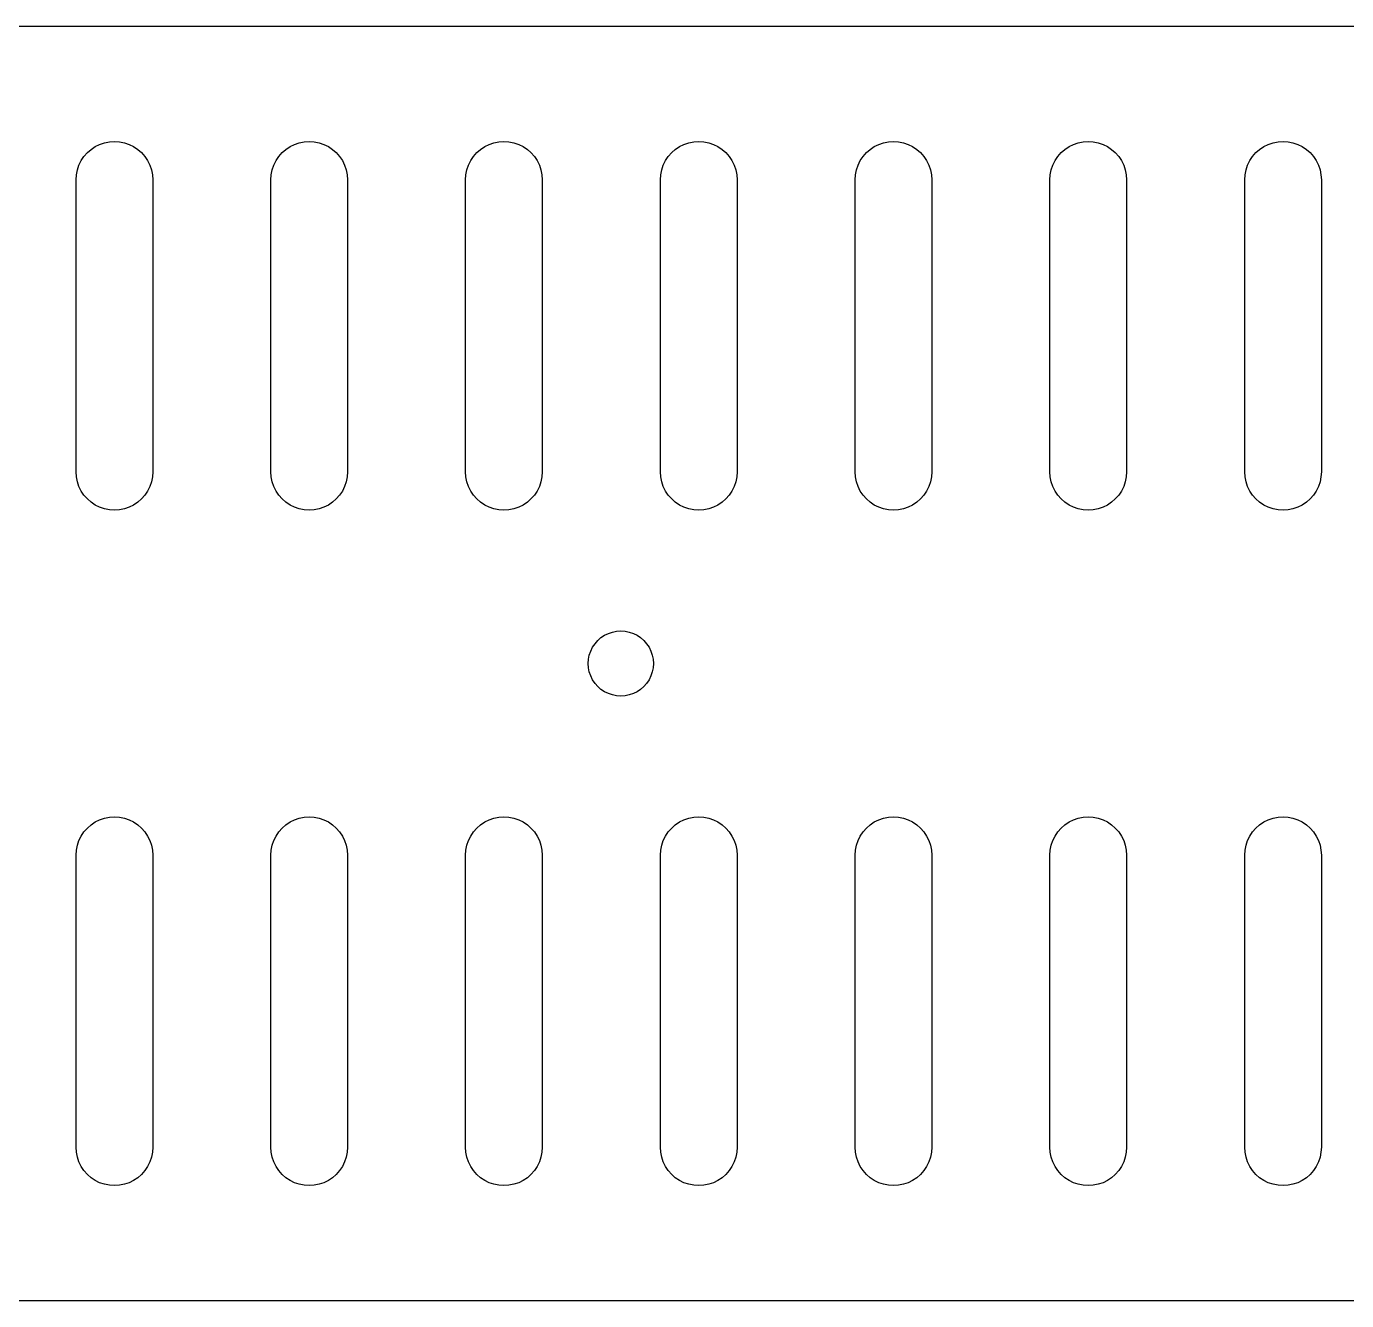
# Model space of a CAD drawing. Header units: metres. Extents: x 0 to 3190, y 0 to 479.
# Drawn here: x 2252.8 to 2321.6, y 255.7 to 322.2 of the extents above; entities that cross this region are included whole.
import ezdxf

# ---------------------------------------------------------------- set-up
doc = ezdxf.new("R2010")
doc.units = ezdxf.units.M

msp = doc.modelspace()

# ---------------------------------------------------------------- linework, layer by layer
for p, q in [((2653.6, 322.206), (2125.28, 322.206)), ((2256.59, 316.053), (2256.84, 316.137)), ((2256.84, 316.137), (2257.1, 316.189)), ((2257.1, 316.189), (2257.36, 316.206)), ((2257.36, 316.206), (2257.62, 316.189)), ((2257.62, 316.189), (2257.88, 316.137)), ((2257.88, 316.137), (2258.13, 316.053)), ((2266.75, 316.053), (2267, 316.137)), ((2267, 316.137), (2267.26, 316.189)), ((2267.26, 316.189), (2267.52, 316.206)), ((2267.52, 316.206), (2267.78, 316.189)), ((2267.78, 316.189), (2268.04, 316.137)), ((2268.04, 316.137), (2268.29, 316.053)), ((2276.91, 316.053), (2277.16, 316.137)), ((2277.16, 316.137), (2277.42, 316.189)), ((2277.42, 316.189), (2277.68, 316.206)), ((2277.68, 316.206), (2277.94, 316.189)), ((2277.94, 316.189), (2278.2, 316.137)), ((2278.2, 316.137), (2278.45, 316.053)), ((2287.07, 316.053), (2287.32, 316.137)), ((2287.32, 316.137), (2287.58, 316.189)), ((2287.58, 316.189), (2287.84, 316.206)), ((2287.84, 316.206), (2288.1, 316.189)), ((2288.1, 316.189), (2288.36, 316.137)), ((2288.36, 316.137), (2288.61, 316.053)), ((2297.23, 316.053), (2297.48, 316.137)), ((2297.48, 316.137), (2297.74, 316.189)), ((2297.74, 316.189), (2298, 316.206)), ((2298, 316.206), (2298.26, 316.189)), ((2298.26, 316.189), (2298.52, 316.137)), ((2298.52, 316.137), (2298.77, 316.053)), ((2307.39, 316.053), (2307.64, 316.137)), ((2307.64, 316.137), (2307.9, 316.189)), ((2307.9, 316.189), (2308.16, 316.206)), ((2308.16, 316.206), (2308.42, 316.189)), ((2308.42, 316.189), (2308.68, 316.137)), ((2308.68, 316.137), (2308.93, 316.053)), ((2317.55, 316.053), (2317.8, 316.137)), ((2317.8, 316.137), (2318.06, 316.189)), ((2318.06, 316.189), (2318.32, 316.206)), ((2318.32, 316.206), (2318.58, 316.189)), ((2318.58, 316.189), (2318.84, 316.137)), ((2318.84, 316.137), (2319.09, 316.053)), ((2255.63, 315.206), (2255.77, 315.423)), ((2255.77, 315.423), (2255.95, 315.62)), ((2255.95, 315.62), (2256.14, 315.792)), ((2256.14, 315.792), (2256.36, 315.938)), ((2256.36, 315.938), (2256.59, 316.053)), ((2258.13, 316.053), (2258.36, 315.938)), ((2258.36, 315.938), (2258.58, 315.792)), ((2258.58, 315.792), (2258.77, 315.62)), ((2258.77, 315.62), (2258.95, 315.423)), ((2258.95, 315.423), (2259.09, 315.206)), ((2265.79, 315.206), (2265.93, 315.423)), ((2265.93, 315.423), (2266.11, 315.62)), ((2266.11, 315.62), (2266.3, 315.792)), ((2266.3, 315.792), (2266.52, 315.938)), ((2266.52, 315.938), (2266.75, 316.053)), ((2268.29, 316.053), (2268.52, 315.938)), ((2268.52, 315.938), (2268.74, 315.792)), ((2268.74, 315.792), (2268.93, 315.62)), ((2268.93, 315.62), (2269.11, 315.423)), ((2269.11, 315.423), (2269.25, 315.206)), ((2275.95, 315.206), (2276.09, 315.423)), ((2276.09, 315.423), (2276.27, 315.62)), ((2276.27, 315.62), (2276.46, 315.792)), ((2276.46, 315.792), (2276.68, 315.938)), ((2276.68, 315.938), (2276.91, 316.053)), ((2278.45, 316.053), (2278.68, 315.938)), ((2278.68, 315.938), (2278.9, 315.792)), ((2278.9, 315.792), (2279.09, 315.62)), ((2279.09, 315.62), (2279.27, 315.423)), ((2279.27, 315.423), (2279.41, 315.206)), ((2286.11, 315.206), (2286.25, 315.423)), ((2286.25, 315.423), (2286.43, 315.62)), ((2286.43, 315.62), (2286.62, 315.792)), ((2286.62, 315.792), (2286.84, 315.938)), ((2286.84, 315.938), (2287.07, 316.053)), ((2288.61, 316.053), (2288.84, 315.938)), ((2288.84, 315.938), (2289.06, 315.792)), ((2289.06, 315.792), (2289.25, 315.62)), ((2289.25, 315.62), (2289.43, 315.423)), ((2289.43, 315.423), (2289.57, 315.206)), ((2296.27, 315.206), (2296.41, 315.423)), ((2296.41, 315.423), (2296.59, 315.62)), ((2296.59, 315.62), (2296.78, 315.792)), ((2296.78, 315.792), (2297, 315.938)), ((2297, 315.938), (2297.23, 316.053)), ((2298.77, 316.053), (2299, 315.938)), ((2299, 315.938), (2299.22, 315.792)), ((2299.22, 315.792), (2299.41, 315.62)), ((2299.41, 315.62), (2299.59, 315.423)), ((2299.59, 315.423), (2299.73, 315.206)), ((2306.43, 315.206), (2306.57, 315.423)), ((2306.57, 315.423), (2306.75, 315.62)), ((2306.75, 315.62), (2306.94, 315.792)), ((2306.94, 315.792), (2307.16, 315.938)), ((2307.16, 315.938), (2307.39, 316.053)), ((2308.93, 316.053), (2309.16, 315.938)), ((2309.16, 315.938), (2309.38, 315.792)), ((2309.38, 315.792), (2309.57, 315.62)), ((2309.57, 315.62), (2309.75, 315.423)), ((2309.75, 315.423), (2309.89, 315.206)), ((2316.59, 315.206), (2316.73, 315.423)), ((2316.73, 315.423), (2316.91, 315.62)), ((2316.91, 315.62), (2317.1, 315.792)), ((2317.1, 315.792), (2317.32, 315.938)), ((2317.32, 315.938), (2317.55, 316.053)), ((2319.09, 316.053), (2319.32, 315.938)), ((2319.32, 315.938), (2319.54, 315.792)), ((2319.54, 315.792), (2319.73, 315.62)), ((2319.73, 315.62), (2319.91, 315.423)), ((2319.91, 315.423), (2320.05, 315.206)), ((2255.38, 314.467), (2255.43, 314.723)), ((2255.43, 314.723), (2255.51, 314.971)), ((2255.51, 314.971), (2255.63, 315.206)), ((2259.09, 315.206), (2259.21, 314.971)), ((2259.21, 314.971), (2259.29, 314.723)), ((2259.29, 314.723), (2259.34, 314.467)), ((2265.54, 314.467), (2265.59, 314.723)), ((2265.59, 314.723), (2265.67, 314.971)), ((2265.67, 314.971), (2265.79, 315.206)), ((2269.25, 315.206), (2269.37, 314.971)), ((2269.37, 314.971), (2269.45, 314.723)), ((2269.45, 314.723), (2269.5, 314.467)), ((2275.7, 314.467), (2275.75, 314.723)), ((2275.75, 314.723), (2275.83, 314.971)), ((2275.83, 314.971), (2275.95, 315.206)), ((2279.41, 315.206), (2279.53, 314.971)), ((2279.53, 314.971), (2279.61, 314.723)), ((2279.61, 314.723), (2279.66, 314.467)), ((2285.86, 314.467), (2285.91, 314.723)), ((2285.91, 314.723), (2285.99, 314.971)), ((2285.99, 314.971), (2286.11, 315.206)), ((2289.57, 315.206), (2289.69, 314.971)), ((2289.69, 314.971), (2289.77, 314.723)), ((2289.77, 314.723), (2289.82, 314.467)), ((2296.02, 314.467), (2296.07, 314.723)), ((2296.07, 314.723), (2296.15, 314.971)), ((2296.15, 314.971), (2296.27, 315.206)), ((2299.73, 315.206), (2299.85, 314.971)), ((2299.85, 314.971), (2299.93, 314.723)), ((2299.93, 314.723), (2299.98, 314.467)), ((2306.18, 314.467), (2306.23, 314.723)), ((2306.23, 314.723), (2306.31, 314.971)), ((2306.31, 314.971), (2306.43, 315.206)), ((2309.89, 315.206), (2310.01, 314.971)), ((2310.01, 314.971), (2310.09, 314.723)), ((2310.09, 314.723), (2310.14, 314.467)), ((2316.34, 314.467), (2316.39, 314.723)), ((2316.39, 314.723), (2316.47, 314.971)), ((2316.47, 314.971), (2316.59, 315.206)), ((2320.05, 315.206), (2320.17, 314.971)), ((2320.17, 314.971), (2320.25, 314.723)), ((2320.25, 314.723), (2320.3, 314.467)), ((2255.36, 314.206), (2255.38, 314.467)), ((2255.36, 298.966), (2255.36, 314.206)), ((2259.34, 314.467), (2259.36, 314.206)), ((2259.36, 314.206), (2259.36, 298.966)), ((2265.52, 314.206), (2265.54, 314.467)), ((2265.52, 298.966), (2265.52, 314.206)), ((2269.5, 314.467), (2269.52, 314.206)), ((2269.52, 314.206), (2269.52, 298.966)), ((2275.68, 314.206), (2275.7, 314.467)), ((2275.68, 298.966), (2275.68, 314.206)), ((2279.66, 314.467), (2279.68, 314.206)), ((2279.68, 314.206), (2279.68, 298.966)), ((2285.84, 314.206), (2285.86, 314.467)), ((2285.84, 298.966), (2285.84, 314.206)), ((2289.82, 314.467), (2289.84, 314.206)), ((2289.84, 314.206), (2289.84, 298.966)), ((2296, 314.206), (2296.02, 314.467)), ((2296, 298.966), (2296, 314.206)), ((2299.98, 314.467), (2300, 314.206)), ((2300, 314.206), (2300, 298.966)), ((2306.16, 314.206), (2306.18, 314.467)), ((2306.16, 298.966), (2306.16, 314.206)), ((2310.14, 314.467), (2310.16, 314.206)), ((2310.16, 314.206), (2310.16, 298.966)), ((2316.32, 314.206), (2316.34, 314.467)), ((2316.32, 298.966), (2316.32, 314.206)), ((2320.3, 314.467), (2320.32, 314.206)), ((2320.32, 314.206), (2320.32, 298.966)), ((2255.38, 298.705), (2255.36, 298.966)), ((2259.36, 298.966), (2259.34, 298.705)), ((2265.54, 298.705), (2265.52, 298.966)), ((2269.52, 298.966), (2269.5, 298.705)), ((2275.7, 298.705), (2275.68, 298.966)), ((2279.68, 298.966), (2279.66, 298.705)), ((2285.86, 298.705), (2285.84, 298.966)), ((2289.84, 298.966), (2289.82, 298.705)), ((2296.02, 298.705), (2296, 298.966)), ((2300, 298.966), (2299.98, 298.705)), ((2306.18, 298.705), (2306.16, 298.966)), ((2310.16, 298.966), (2310.14, 298.705)), ((2316.34, 298.705), (2316.32, 298.966)), ((2320.32, 298.966), (2320.3, 298.705)), ((2255.43, 298.449), (2255.38, 298.705)), ((2255.51, 298.201), (2255.43, 298.449)), ((2255.63, 297.966), (2255.51, 298.201)), ((2259.21, 298.201), (2259.09, 297.966)), ((2259.29, 298.449), (2259.21, 298.201)), ((2259.34, 298.705), (2259.29, 298.449)), ((2265.59, 298.449), (2265.54, 298.705)), ((2265.67, 298.201), (2265.59, 298.449)), ((2265.79, 297.966), (2265.67, 298.201)), ((2269.37, 298.201), (2269.25, 297.966)), ((2269.45, 298.449), (2269.37, 298.201)), ((2269.5, 298.705), (2269.45, 298.449)), ((2275.75, 298.449), (2275.7, 298.705)), ((2275.83, 298.201), (2275.75, 298.449)), ((2275.95, 297.966), (2275.83, 298.201)), ((2279.53, 298.201), (2279.41, 297.966)), ((2279.61, 298.449), (2279.53, 298.201)), ((2279.66, 298.705), (2279.61, 298.449)), ((2285.91, 298.449), (2285.86, 298.705)), ((2285.99, 298.201), (2285.91, 298.449)), ((2286.11, 297.966), (2285.99, 298.201)), ((2289.69, 298.201), (2289.57, 297.966)), ((2289.77, 298.449), (2289.69, 298.201)), ((2289.82, 298.705), (2289.77, 298.449)), ((2296.07, 298.449), (2296.02, 298.705)), ((2296.15, 298.201), (2296.07, 298.449)), ((2296.27, 297.966), (2296.15, 298.201)), ((2299.85, 298.201), (2299.73, 297.966)), ((2299.93, 298.449), (2299.85, 298.201)), ((2299.98, 298.705), (2299.93, 298.449)), ((2306.23, 298.449), (2306.18, 298.705)), ((2306.31, 298.201), (2306.23, 298.449)), ((2306.43, 297.966), (2306.31, 298.201)), ((2310.01, 298.201), (2309.89, 297.966)), ((2310.09, 298.449), (2310.01, 298.201)), ((2310.14, 298.705), (2310.09, 298.449)), ((2316.39, 298.449), (2316.34, 298.705)), ((2316.47, 298.201), (2316.39, 298.449)), ((2316.59, 297.966), (2316.47, 298.201)), ((2320.17, 298.201), (2320.05, 297.966)), ((2320.25, 298.449), (2320.17, 298.201)), ((2320.3, 298.705), (2320.25, 298.449)), ((2255.77, 297.749), (2255.63, 297.966)), ((2255.95, 297.552), (2255.77, 297.749)), ((2256.14, 297.38), (2255.95, 297.552)), ((2258.77, 297.552), (2258.58, 297.38)), ((2258.95, 297.749), (2258.77, 297.552)), ((2259.09, 297.966), (2258.95, 297.749)), ((2265.93, 297.749), (2265.79, 297.966)), ((2266.11, 297.552), (2265.93, 297.749)), ((2266.3, 297.38), (2266.11, 297.552)), ((2268.93, 297.552), (2268.74, 297.38)), ((2269.11, 297.749), (2268.93, 297.552)), ((2269.25, 297.966), (2269.11, 297.749)), ((2276.09, 297.749), (2275.95, 297.966)), ((2276.27, 297.552), (2276.09, 297.749)), ((2276.46, 297.38), (2276.27, 297.552)), ((2279.09, 297.552), (2278.9, 297.38)), ((2279.27, 297.749), (2279.09, 297.552)), ((2279.41, 297.966), (2279.27, 297.749)), ((2286.25, 297.749), (2286.11, 297.966)), ((2286.43, 297.552), (2286.25, 297.749)), ((2286.62, 297.38), (2286.43, 297.552)), ((2289.25, 297.552), (2289.06, 297.38)), ((2289.43, 297.749), (2289.25, 297.552)), ((2289.57, 297.966), (2289.43, 297.749)), ((2296.41, 297.749), (2296.27, 297.966)), ((2296.59, 297.552), (2296.41, 297.749)), ((2296.78, 297.38), (2296.59, 297.552)), ((2299.41, 297.552), (2299.22, 297.38)), ((2299.59, 297.749), (2299.41, 297.552)), ((2299.73, 297.966), (2299.59, 297.749)), ((2306.57, 297.749), (2306.43, 297.966)), ((2306.75, 297.552), (2306.57, 297.749)), ((2306.94, 297.38), (2306.75, 297.552)), ((2309.57, 297.552), (2309.38, 297.38)), ((2309.75, 297.749), (2309.57, 297.552)), ((2309.89, 297.966), (2309.75, 297.749)), ((2316.73, 297.749), (2316.59, 297.966)), ((2316.91, 297.552), (2316.73, 297.749)), ((2317.1, 297.38), (2316.91, 297.552)), ((2319.73, 297.552), (2319.54, 297.38)), ((2319.91, 297.749), (2319.73, 297.552)), ((2320.05, 297.966), (2319.91, 297.749)), ((2256.36, 297.234), (2256.14, 297.38)), ((2256.59, 297.119), (2256.36, 297.234)), ((2256.84, 297.035), (2256.59, 297.119)), ((2257.1, 296.983), (2256.84, 297.035)), ((2257.36, 296.966), (2257.1, 296.983)), ((2257.62, 296.983), (2257.36, 296.966)), ((2257.88, 297.035), (2257.62, 296.983)), ((2258.13, 297.119), (2257.88, 297.035)), ((2258.36, 297.234), (2258.13, 297.119)), ((2258.58, 297.38), (2258.36, 297.234)), ((2266.52, 297.234), (2266.3, 297.38)), ((2266.75, 297.119), (2266.52, 297.234)), ((2267, 297.035), (2266.75, 297.119)), ((2267.26, 296.983), (2267, 297.035)), ((2267.52, 296.966), (2267.26, 296.983)), ((2267.78, 296.983), (2267.52, 296.966)), ((2268.04, 297.035), (2267.78, 296.983)), ((2268.29, 297.119), (2268.04, 297.035)), ((2268.52, 297.234), (2268.29, 297.119)), ((2268.74, 297.38), (2268.52, 297.234)), ((2276.68, 297.234), (2276.46, 297.38)), ((2276.91, 297.119), (2276.68, 297.234)), ((2277.16, 297.035), (2276.91, 297.119)), ((2277.42, 296.983), (2277.16, 297.035)), ((2277.68, 296.966), (2277.42, 296.983)), ((2277.94, 296.983), (2277.68, 296.966)), ((2278.2, 297.035), (2277.94, 296.983)), ((2278.45, 297.119), (2278.2, 297.035)), ((2278.68, 297.234), (2278.45, 297.119)), ((2278.9, 297.38), (2278.68, 297.234)), ((2286.84, 297.234), (2286.62, 297.38)), ((2287.07, 297.119), (2286.84, 297.234)), ((2287.32, 297.035), (2287.07, 297.119)), ((2287.58, 296.983), (2287.32, 297.035)), ((2287.84, 296.966), (2287.58, 296.983)), ((2288.1, 296.983), (2287.84, 296.966)), ((2288.36, 297.035), (2288.1, 296.983)), ((2288.61, 297.119), (2288.36, 297.035)), ((2288.84, 297.234), (2288.61, 297.119)), ((2289.06, 297.38), (2288.84, 297.234)), ((2297, 297.234), (2296.78, 297.38)), ((2297.23, 297.119), (2297, 297.234)), ((2297.48, 297.035), (2297.23, 297.119)), ((2297.74, 296.983), (2297.48, 297.035)), ((2298, 296.966), (2297.74, 296.983)), ((2298.26, 296.983), (2298, 296.966)), ((2298.52, 297.035), (2298.26, 296.983)), ((2298.77, 297.119), (2298.52, 297.035)), ((2299, 297.234), (2298.77, 297.119)), ((2299.22, 297.38), (2299, 297.234)), ((2307.16, 297.234), (2306.94, 297.38)), ((2307.39, 297.119), (2307.16, 297.234)), ((2307.64, 297.035), (2307.39, 297.119)), ((2307.9, 296.983), (2307.64, 297.035)), ((2308.16, 296.966), (2307.9, 296.983)), ((2308.42, 296.983), (2308.16, 296.966)), ((2308.68, 297.035), (2308.42, 296.983)), ((2308.93, 297.119), (2308.68, 297.035)), ((2309.16, 297.234), (2308.93, 297.119)), ((2309.38, 297.38), (2309.16, 297.234)), ((2317.32, 297.234), (2317.1, 297.38)), ((2317.55, 297.119), (2317.32, 297.234)), ((2317.8, 297.035), (2317.55, 297.119)), ((2318.06, 296.983), (2317.8, 297.035)), ((2318.32, 296.966), (2318.06, 296.983)), ((2318.58, 296.983), (2318.32, 296.966)), ((2318.84, 297.035), (2318.58, 296.983)), ((2319.09, 297.119), (2318.84, 297.035)), ((2319.32, 297.234), (2319.09, 297.119)), ((2319.54, 297.38), (2319.32, 297.234)), ((2283.34, 290.608), (2283.55, 290.652)), ((2283.55, 290.652), (2283.78, 290.666)), ((2283.78, 290.666), (2284, 290.652)), ((2284, 290.652), (2284.22, 290.608)), ((2282.3, 289.816), (2282.43, 290.001)), ((2282.43, 290.001), (2282.57, 290.168)), ((2282.57, 290.168), (2282.74, 290.315)), ((2282.74, 290.315), (2282.93, 290.439)), ((2282.93, 290.439), (2283.13, 290.537)), ((2283.13, 290.537), (2283.34, 290.608)), ((2284.22, 290.608), (2284.43, 290.537)), ((2284.43, 290.537), (2284.63, 290.439)), ((2284.63, 290.439), (2284.81, 290.315)), ((2284.81, 290.315), (2284.98, 290.168)), ((2284.98, 290.168), (2285.12, 290.001)), ((2285.12, 290.001), (2285.25, 289.816)), ((2282.09, 289.188), (2282.13, 289.406)), ((2282.13, 289.406), (2282.21, 289.617)), ((2282.21, 289.617), (2282.3, 289.816)), ((2285.25, 289.816), (2285.35, 289.617)), ((2285.35, 289.617), (2285.42, 289.406)), ((2285.42, 289.406), (2285.46, 289.188)), ((2282.08, 288.966), (2282.09, 289.188)), ((2282.09, 288.744), (2282.08, 288.966)), ((2282.13, 288.526), (2282.09, 288.744)), ((2285.46, 288.744), (2285.42, 288.526)), ((2285.46, 289.188), (2285.48, 288.966)), ((2285.48, 288.966), (2285.46, 288.744)), ((2282.21, 288.316), (2282.13, 288.526)), ((2282.3, 288.116), (2282.21, 288.316)), ((2282.43, 287.931), (2282.3, 288.116)), ((2282.57, 287.764), (2282.43, 287.931)), ((2285.12, 287.931), (2284.98, 287.764)), ((2285.25, 288.116), (2285.12, 287.931)), ((2285.35, 288.316), (2285.25, 288.116)), ((2285.42, 288.526), (2285.35, 288.316)), ((2282.74, 287.618), (2282.57, 287.764)), ((2282.93, 287.494), (2282.74, 287.618)), ((2283.13, 287.396), (2282.93, 287.494)), ((2283.34, 287.324), (2283.13, 287.396)), ((2283.55, 287.281), (2283.34, 287.324)), ((2283.78, 287.266), (2283.55, 287.281)), ((2284, 287.281), (2283.78, 287.266)), ((2284.22, 287.324), (2284, 287.281)), ((2284.43, 287.396), (2284.22, 287.324)), ((2284.63, 287.494), (2284.43, 287.396)), ((2284.81, 287.618), (2284.63, 287.494)), ((2284.98, 287.764), (2284.81, 287.618)), ((2255.77, 280.184), (2255.95, 280.381)), ((2255.95, 280.381), (2256.14, 280.553)), ((2256.14, 280.553), (2256.36, 280.698)), ((2256.36, 280.698), (2256.59, 280.814)), ((2256.59, 280.814), (2256.84, 280.898)), ((2256.84, 280.898), (2257.1, 280.949)), ((2257.1, 280.949), (2257.36, 280.966)), ((2257.36, 280.966), (2257.62, 280.949)), ((2257.62, 280.949), (2257.88, 280.898)), ((2257.88, 280.898), (2258.13, 280.814)), ((2258.13, 280.814), (2258.36, 280.698)), ((2258.36, 280.698), (2258.58, 280.553)), ((2258.58, 280.553), (2258.77, 280.381)), ((2258.77, 280.381), (2258.95, 280.184)), ((2265.93, 280.184), (2266.11, 280.381)), ((2266.11, 280.381), (2266.3, 280.553)), ((2266.3, 280.553), (2266.52, 280.698)), ((2266.52, 280.698), (2266.75, 280.814)), ((2266.75, 280.814), (2267, 280.898)), ((2267, 280.898), (2267.26, 280.949)), ((2267.26, 280.949), (2267.52, 280.966)), ((2267.52, 280.966), (2267.78, 280.949)), ((2267.78, 280.949), (2268.04, 280.898)), ((2268.04, 280.898), (2268.29, 280.814)), ((2268.29, 280.814), (2268.52, 280.698)), ((2268.52, 280.698), (2268.74, 280.553)), ((2268.74, 280.553), (2268.93, 280.381)), ((2268.93, 280.381), (2269.11, 280.184)), ((2276.09, 280.184), (2276.27, 280.381)), ((2276.27, 280.381), (2276.46, 280.553)), ((2276.46, 280.553), (2276.68, 280.698)), ((2276.68, 280.698), (2276.91, 280.814)), ((2276.91, 280.814), (2277.16, 280.898)), ((2277.16, 280.898), (2277.42, 280.949)), ((2277.42, 280.949), (2277.68, 280.966)), ((2277.68, 280.966), (2277.94, 280.949)), ((2277.94, 280.949), (2278.2, 280.898)), ((2278.2, 280.898), (2278.45, 280.814)), ((2278.45, 280.814), (2278.68, 280.698)), ((2278.68, 280.698), (2278.9, 280.553)), ((2278.9, 280.553), (2279.09, 280.381)), ((2279.09, 280.381), (2279.27, 280.184)), ((2286.25, 280.184), (2286.43, 280.381)), ((2286.43, 280.381), (2286.62, 280.553)), ((2286.62, 280.553), (2286.84, 280.698)), ((2286.84, 280.698), (2287.07, 280.814)), ((2287.07, 280.814), (2287.32, 280.898)), ((2287.32, 280.898), (2287.58, 280.949)), ((2287.58, 280.949), (2287.84, 280.966)), ((2287.84, 280.966), (2288.1, 280.949)), ((2288.1, 280.949), (2288.36, 280.898)), ((2288.36, 280.898), (2288.61, 280.814)), ((2288.61, 280.814), (2288.84, 280.698)), ((2288.84, 280.698), (2289.06, 280.553)), ((2289.06, 280.553), (2289.25, 280.381)), ((2289.25, 280.381), (2289.43, 280.184)), ((2296.41, 280.184), (2296.59, 280.381)), ((2296.59, 280.381), (2296.78, 280.553)), ((2296.78, 280.553), (2297, 280.698)), ((2297, 280.698), (2297.23, 280.814)), ((2297.23, 280.814), (2297.48, 280.898)), ((2297.48, 280.898), (2297.74, 280.949)), ((2297.74, 280.949), (2298, 280.966)), ((2298, 280.966), (2298.26, 280.949)), ((2298.26, 280.949), (2298.52, 280.898)), ((2298.52, 280.898), (2298.77, 280.814)), ((2298.77, 280.814), (2299, 280.698)), ((2299, 280.698), (2299.22, 280.553)), ((2299.22, 280.553), (2299.41, 280.381)), ((2299.41, 280.381), (2299.59, 280.184)), ((2306.57, 280.184), (2306.75, 280.381)), ((2306.75, 280.381), (2306.94, 280.553)), ((2306.94, 280.553), (2307.16, 280.698)), ((2307.16, 280.698), (2307.39, 280.814)), ((2307.39, 280.814), (2307.64, 280.898)), ((2307.64, 280.898), (2307.9, 280.949)), ((2307.9, 280.949), (2308.16, 280.966)), ((2308.16, 280.966), (2308.42, 280.949)), ((2308.42, 280.949), (2308.68, 280.898)), ((2308.68, 280.898), (2308.93, 280.814)), ((2308.93, 280.814), (2309.16, 280.698)), ((2309.16, 280.698), (2309.38, 280.553)), ((2309.38, 280.553), (2309.57, 280.381)), ((2309.57, 280.381), (2309.75, 280.184)), ((2316.73, 280.184), (2316.91, 280.381)), ((2316.91, 280.381), (2317.1, 280.553)), ((2317.1, 280.553), (2317.32, 280.698)), ((2317.32, 280.698), (2317.55, 280.814)), ((2317.55, 280.814), (2317.8, 280.898)), ((2317.8, 280.898), (2318.06, 280.949)), ((2318.06, 280.949), (2318.32, 280.966)), ((2318.32, 280.966), (2318.58, 280.949)), ((2318.58, 280.949), (2318.84, 280.898)), ((2318.84, 280.898), (2319.09, 280.814)), ((2319.09, 280.814), (2319.32, 280.698)), ((2319.32, 280.698), (2319.54, 280.553)), ((2319.54, 280.553), (2319.73, 280.381)), ((2319.73, 280.381), (2319.91, 280.184)), ((2255.43, 279.484), (2255.51, 279.732)), ((2255.51, 279.732), (2255.63, 279.966)), ((2255.63, 279.966), (2255.77, 280.184)), ((2258.95, 280.184), (2259.09, 279.966)), ((2259.09, 279.966), (2259.21, 279.732)), ((2259.21, 279.732), (2259.29, 279.484)), ((2265.59, 279.484), (2265.67, 279.732)), ((2265.67, 279.732), (2265.79, 279.966)), ((2265.79, 279.966), (2265.93, 280.184)), ((2269.11, 280.184), (2269.25, 279.966)), ((2269.25, 279.966), (2269.37, 279.732)), ((2269.37, 279.732), (2269.45, 279.484)), ((2275.75, 279.484), (2275.83, 279.732)), ((2275.83, 279.732), (2275.95, 279.966)), ((2275.95, 279.966), (2276.09, 280.184)), ((2279.27, 280.184), (2279.41, 279.966)), ((2279.41, 279.966), (2279.53, 279.732)), ((2279.53, 279.732), (2279.61, 279.484)), ((2285.91, 279.484), (2285.99, 279.732)), ((2285.99, 279.732), (2286.11, 279.966)), ((2286.11, 279.966), (2286.25, 280.184)), ((2289.43, 280.184), (2289.57, 279.966)), ((2289.57, 279.966), (2289.69, 279.732)), ((2289.69, 279.732), (2289.77, 279.484)), ((2296.07, 279.484), (2296.15, 279.732)), ((2296.15, 279.732), (2296.27, 279.966)), ((2296.27, 279.966), (2296.41, 280.184)), ((2299.59, 280.184), (2299.73, 279.966)), ((2299.73, 279.966), (2299.85, 279.732)), ((2299.85, 279.732), (2299.93, 279.484)), ((2306.23, 279.484), (2306.31, 279.732)), ((2306.31, 279.732), (2306.43, 279.966)), ((2306.43, 279.966), (2306.57, 280.184)), ((2309.75, 280.184), (2309.89, 279.966)), ((2309.89, 279.966), (2310.01, 279.732)), ((2310.01, 279.732), (2310.09, 279.484)), ((2316.39, 279.484), (2316.47, 279.732)), ((2316.47, 279.732), (2316.59, 279.966)), ((2316.59, 279.966), (2316.73, 280.184)), ((2319.91, 280.184), (2320.05, 279.966)), ((2320.05, 279.966), (2320.17, 279.732)), ((2320.17, 279.732), (2320.25, 279.484)), ((2255.36, 278.966), (2255.38, 279.227)), ((2255.36, 263.727), (2255.36, 278.966)), ((2255.38, 279.227), (2255.43, 279.484)), ((2259.29, 279.484), (2259.34, 279.227)), ((2259.34, 279.227), (2259.36, 278.966)), ((2259.36, 278.966), (2259.36, 263.727)), ((2265.52, 278.966), (2265.54, 279.227)), ((2265.52, 263.727), (2265.52, 278.966)), ((2265.54, 279.227), (2265.59, 279.484)), ((2269.45, 279.484), (2269.5, 279.227)), ((2269.5, 279.227), (2269.52, 278.966)), ((2269.52, 278.966), (2269.52, 263.727)), ((2275.68, 278.966), (2275.7, 279.227)), ((2275.68, 263.727), (2275.68, 278.966)), ((2275.7, 279.227), (2275.75, 279.484)), ((2279.61, 279.484), (2279.66, 279.227)), ((2279.66, 279.227), (2279.68, 278.966)), ((2279.68, 278.966), (2279.68, 263.727)), ((2285.84, 278.966), (2285.86, 279.227)), ((2285.84, 263.727), (2285.84, 278.966)), ((2285.86, 279.227), (2285.91, 279.484)), ((2289.77, 279.484), (2289.82, 279.227)), ((2289.82, 279.227), (2289.84, 278.966)), ((2289.84, 278.966), (2289.84, 263.727)), ((2296, 278.966), (2296.02, 279.227)), ((2296, 263.727), (2296, 278.966)), ((2296.02, 279.227), (2296.07, 279.484)), ((2299.93, 279.484), (2299.98, 279.227)), ((2299.98, 279.227), (2300, 278.966)), ((2300, 278.966), (2300, 263.727)), ((2306.16, 278.966), (2306.18, 279.227)), ((2306.16, 263.727), (2306.16, 278.966)), ((2306.18, 279.227), (2306.23, 279.484)), ((2310.09, 279.484), (2310.14, 279.227)), ((2310.14, 279.227), (2310.16, 278.966)), ((2310.16, 278.966), (2310.16, 263.727)), ((2316.32, 278.966), (2316.34, 279.227)), ((2316.32, 263.727), (2316.32, 278.966)), ((2316.34, 279.227), (2316.39, 279.484)), ((2320.25, 279.484), (2320.3, 279.227)), ((2320.3, 279.227), (2320.32, 278.966)), ((2320.32, 278.966), (2320.32, 263.727)), ((2255.38, 263.466), (2255.36, 263.727)), ((2255.43, 263.209), (2255.38, 263.466)), ((2255.51, 262.962), (2255.43, 263.209)), ((2259.29, 263.209), (2259.21, 262.962)), ((2259.34, 263.466), (2259.29, 263.209)), ((2259.36, 263.727), (2259.34, 263.466)), ((2265.54, 263.466), (2265.52, 263.727)), ((2265.59, 263.209), (2265.54, 263.466)), ((2265.67, 262.962), (2265.59, 263.209)), ((2269.45, 263.209), (2269.37, 262.962)), ((2269.5, 263.466), (2269.45, 263.209)), ((2269.52, 263.727), (2269.5, 263.466)), ((2275.7, 263.466), (2275.68, 263.727)), ((2275.75, 263.209), (2275.7, 263.466)), ((2275.83, 262.962), (2275.75, 263.209)), ((2279.61, 263.209), (2279.53, 262.962)), ((2279.66, 263.466), (2279.61, 263.209)), ((2279.68, 263.727), (2279.66, 263.466)), ((2285.86, 263.466), (2285.84, 263.727)), ((2285.91, 263.209), (2285.86, 263.466)), ((2285.99, 262.962), (2285.91, 263.209)), ((2289.77, 263.209), (2289.69, 262.962)), ((2289.82, 263.466), (2289.77, 263.209)), ((2289.84, 263.727), (2289.82, 263.466)), ((2296.02, 263.466), (2296, 263.727)), ((2296.07, 263.209), (2296.02, 263.466)), ((2296.15, 262.962), (2296.07, 263.209)), ((2299.93, 263.209), (2299.85, 262.962)), ((2299.98, 263.466), (2299.93, 263.209)), ((2300, 263.727), (2299.98, 263.466)), ((2306.18, 263.466), (2306.16, 263.727)), ((2306.23, 263.209), (2306.18, 263.466)), ((2306.31, 262.962), (2306.23, 263.209)), ((2310.09, 263.209), (2310.01, 262.962)), ((2310.14, 263.466), (2310.09, 263.209)), ((2310.16, 263.727), (2310.14, 263.466)), ((2316.34, 263.466), (2316.32, 263.727)), ((2316.39, 263.209), (2316.34, 263.466)), ((2316.47, 262.962), (2316.39, 263.209)), ((2320.25, 263.209), (2320.17, 262.962)), ((2320.3, 263.466), (2320.25, 263.209)), ((2320.32, 263.727), (2320.3, 263.466)), ((2255.63, 262.727), (2255.51, 262.962)), ((2255.77, 262.51), (2255.63, 262.727)), ((2255.95, 262.313), (2255.77, 262.51)), ((2258.95, 262.51), (2258.77, 262.313)), ((2259.09, 262.727), (2258.95, 262.51)), ((2259.21, 262.962), (2259.09, 262.727)), ((2265.79, 262.727), (2265.67, 262.962)), ((2265.93, 262.51), (2265.79, 262.727)), ((2266.11, 262.313), (2265.93, 262.51)), ((2269.11, 262.51), (2268.93, 262.313)), ((2269.25, 262.727), (2269.11, 262.51)), ((2269.37, 262.962), (2269.25, 262.727)), ((2275.95, 262.727), (2275.83, 262.962)), ((2276.09, 262.51), (2275.95, 262.727)), ((2276.27, 262.313), (2276.09, 262.51)), ((2279.27, 262.51), (2279.09, 262.313)), ((2279.41, 262.727), (2279.27, 262.51)), ((2279.53, 262.962), (2279.41, 262.727)), ((2286.11, 262.727), (2285.99, 262.962)), ((2286.25, 262.51), (2286.11, 262.727)), ((2286.43, 262.313), (2286.25, 262.51)), ((2289.43, 262.51), (2289.25, 262.313)), ((2289.57, 262.727), (2289.43, 262.51)), ((2289.69, 262.962), (2289.57, 262.727)), ((2296.27, 262.727), (2296.15, 262.962)), ((2296.41, 262.51), (2296.27, 262.727)), ((2296.59, 262.313), (2296.41, 262.51)), ((2299.59, 262.51), (2299.41, 262.313)), ((2299.73, 262.727), (2299.59, 262.51)), ((2299.85, 262.962), (2299.73, 262.727)), ((2306.43, 262.727), (2306.31, 262.962)), ((2306.57, 262.51), (2306.43, 262.727)), ((2306.75, 262.313), (2306.57, 262.51)), ((2309.75, 262.51), (2309.57, 262.313)), ((2309.89, 262.727), (2309.75, 262.51)), ((2310.01, 262.962), (2309.89, 262.727)), ((2316.59, 262.727), (2316.47, 262.962)), ((2316.73, 262.51), (2316.59, 262.727)), ((2316.91, 262.313), (2316.73, 262.51)), ((2319.91, 262.51), (2319.73, 262.313)), ((2320.05, 262.727), (2319.91, 262.51)), ((2320.17, 262.962), (2320.05, 262.727)), ((2256.14, 262.14), (2255.95, 262.313)), ((2256.36, 261.995), (2256.14, 262.14)), ((2256.59, 261.879), (2256.36, 261.995)), ((2256.84, 261.795), (2256.59, 261.879)), ((2257.1, 261.744), (2256.84, 261.795)), ((2257.36, 261.727), (2257.1, 261.744)), ((2257.62, 261.744), (2257.36, 261.727)), ((2257.88, 261.795), (2257.62, 261.744)), ((2258.13, 261.879), (2257.88, 261.795)), ((2258.36, 261.995), (2258.13, 261.879)), ((2258.58, 262.14), (2258.36, 261.995)), ((2258.77, 262.313), (2258.58, 262.14)), ((2266.3, 262.14), (2266.11, 262.313)), ((2266.52, 261.995), (2266.3, 262.14)), ((2266.75, 261.879), (2266.52, 261.995)), ((2267, 261.795), (2266.75, 261.879)), ((2267.26, 261.744), (2267, 261.795)), ((2267.52, 261.727), (2267.26, 261.744)), ((2267.78, 261.744), (2267.52, 261.727)), ((2268.04, 261.795), (2267.78, 261.744)), ((2268.29, 261.879), (2268.04, 261.795)), ((2268.52, 261.995), (2268.29, 261.879)), ((2268.74, 262.14), (2268.52, 261.995)), ((2268.93, 262.313), (2268.74, 262.14)), ((2276.46, 262.14), (2276.27, 262.313)), ((2276.68, 261.995), (2276.46, 262.14)), ((2276.91, 261.879), (2276.68, 261.995)), ((2277.16, 261.795), (2276.91, 261.879)), ((2277.42, 261.744), (2277.16, 261.795)), ((2277.68, 261.727), (2277.42, 261.744)), ((2277.94, 261.744), (2277.68, 261.727)), ((2278.2, 261.795), (2277.94, 261.744)), ((2278.45, 261.879), (2278.2, 261.795)), ((2278.68, 261.995), (2278.45, 261.879)), ((2278.9, 262.14), (2278.68, 261.995)), ((2279.09, 262.313), (2278.9, 262.14)), ((2286.62, 262.14), (2286.43, 262.313)), ((2286.84, 261.995), (2286.62, 262.14)), ((2287.07, 261.879), (2286.84, 261.995)), ((2287.32, 261.795), (2287.07, 261.879)), ((2287.58, 261.744), (2287.32, 261.795)), ((2287.84, 261.727), (2287.58, 261.744)), ((2288.1, 261.744), (2287.84, 261.727)), ((2288.36, 261.795), (2288.1, 261.744)), ((2288.61, 261.879), (2288.36, 261.795)), ((2288.84, 261.995), (2288.61, 261.879)), ((2289.06, 262.14), (2288.84, 261.995)), ((2289.25, 262.313), (2289.06, 262.14)), ((2296.78, 262.14), (2296.59, 262.313)), ((2297, 261.995), (2296.78, 262.14)), ((2297.23, 261.879), (2297, 261.995)), ((2297.48, 261.795), (2297.23, 261.879)), ((2297.74, 261.744), (2297.48, 261.795)), ((2298, 261.727), (2297.74, 261.744)), ((2298.26, 261.744), (2298, 261.727)), ((2298.52, 261.795), (2298.26, 261.744)), ((2298.77, 261.879), (2298.52, 261.795)), ((2299, 261.995), (2298.77, 261.879)), ((2299.22, 262.14), (2299, 261.995)), ((2299.41, 262.313), (2299.22, 262.14)), ((2306.94, 262.14), (2306.75, 262.313)), ((2307.16, 261.995), (2306.94, 262.14)), ((2307.39, 261.879), (2307.16, 261.995)), ((2307.64, 261.795), (2307.39, 261.879)), ((2307.9, 261.744), (2307.64, 261.795)), ((2308.16, 261.727), (2307.9, 261.744)), ((2308.42, 261.744), (2308.16, 261.727)), ((2308.68, 261.795), (2308.42, 261.744)), ((2308.93, 261.879), (2308.68, 261.795)), ((2309.16, 261.995), (2308.93, 261.879)), ((2309.38, 262.14), (2309.16, 261.995)), ((2309.57, 262.313), (2309.38, 262.14)), ((2317.1, 262.14), (2316.91, 262.313)), ((2317.32, 261.995), (2317.1, 262.14)), ((2317.55, 261.879), (2317.32, 261.995)), ((2317.8, 261.795), (2317.55, 261.879)), ((2318.06, 261.744), (2317.8, 261.795)), ((2318.32, 261.727), (2318.06, 261.744)), ((2318.58, 261.744), (2318.32, 261.727)), ((2318.84, 261.795), (2318.58, 261.744)), ((2319.09, 261.879), (2318.84, 261.795)), ((2319.32, 261.995), (2319.09, 261.879)), ((2319.54, 262.14), (2319.32, 261.995)), ((2319.73, 262.313), (2319.54, 262.14)), ((2125.28, 255.727), (2653.6, 255.727))]:
    msp.add_line(p, q)

doc.saveas('drawing.dxf')
